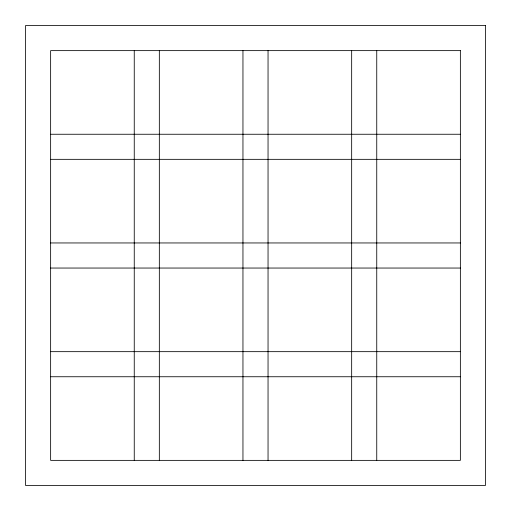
<?xml version="1.0" encoding="UTF-8"?>
<svg xmlns="http://www.w3.org/2000/svg" width="511" height="511" viewBox="0 0 511 511"><rect width="100%" height="100%" fill="white"/><g stroke="black" fill="none" stroke-linecap="round" stroke-linejoin="round"><path stroke-width="0.77" d="M50.634 134.252L460.366 134.252M50.634 159.336L460.366 159.336M50.634 242.955L460.366 242.955M50.634 268.045L460.366 268.045M50.634 351.664L460.366 351.664M50.634 376.748L460.366 376.748M376.748 50.634L376.748 460.366M351.664 50.634L351.664 460.366M268.045 50.634L268.045 460.366M242.955 50.634L242.955 460.366M159.336 50.634L159.336 460.366M134.252 50.634L134.252 460.366M485.45 25.55L25.55 25.55L25.55 485.45L485.45 485.45L485.45 25.55M460.366 50.634L50.634 50.634L50.634 460.366L460.366 460.366L460.366 50.634"/></g></svg>
